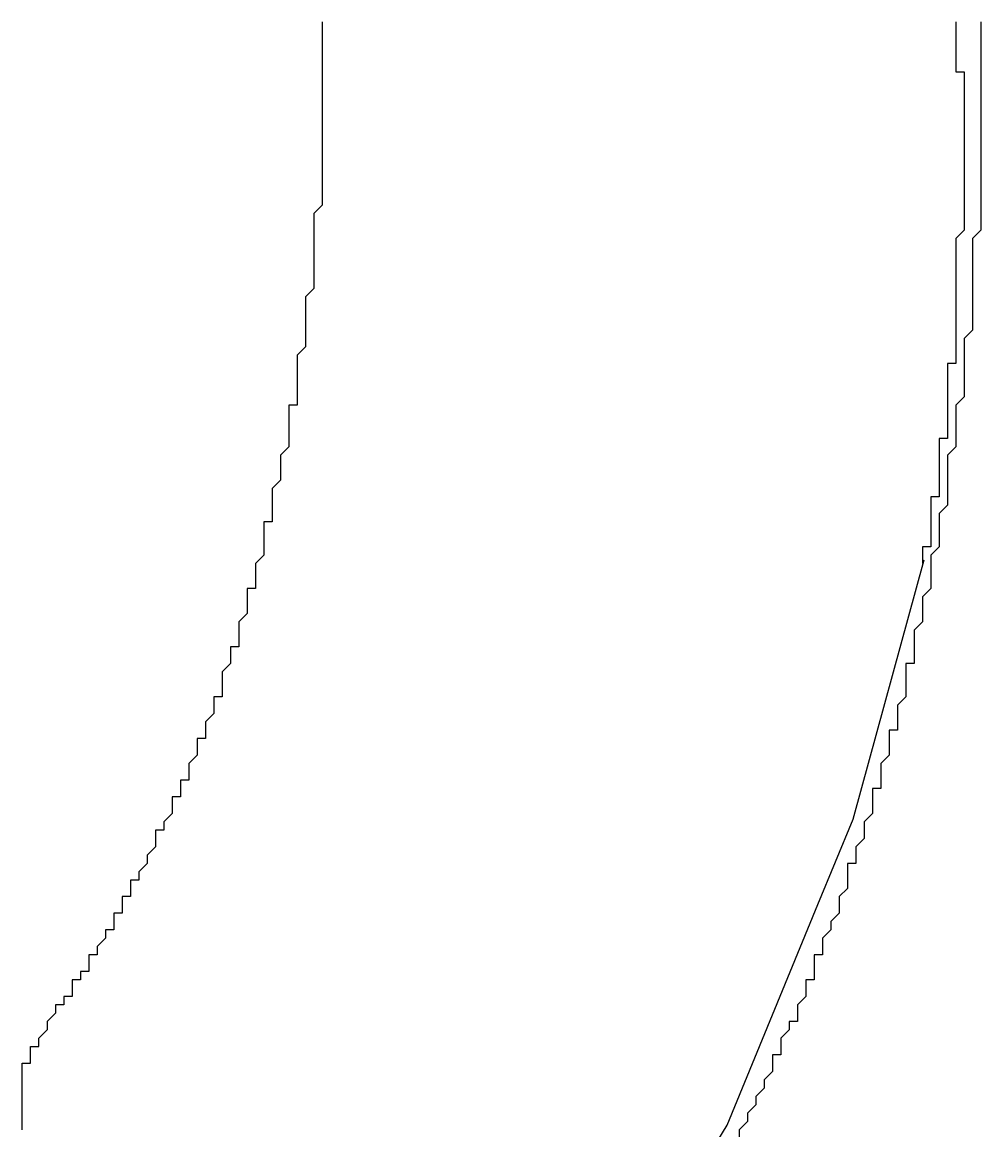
# Model space of a CAD drawing. Header units: inches. Extents: x -233729 to 737493, y -275239 to 196021.
# Drawn here: x 356699.1 to 356814.1, y -221837.7 to -221704.6 of the extents above; entities that cross this region are included whole.
import ezdxf

# ---------------------------------------------------------------- set-up
doc = ezdxf.new("R2010")
doc.units = ezdxf.units.IN
doc.header["$MEASUREMENT"] = 0
doc.layers.add('_FL_FAC_OFFICES', color=252, linetype='Continuous')
doc.layers.add('_FL_FAC_WALLS', color=252, linetype='Continuous')

# ---------------------------------------------------------------- blocks, each defined once
blk = doc.blocks.new('FL_Building')
at = {"layer": '_FL_FAC_OFFICES', "color": 0}
for p, q in [((2243698.89, -306079.81), (2243707.38, -306048.71)), ((2243694.64, -306090.06), (2243698.89, -306079.81)), ((2243683.74, -306116.56), (2243694.64, -306090.06)), ((2243662.12, -306152.22), (2243683.74, -306116.56))]:
    blk.add_line(p, q, dxfattribs=at)
for points in [[(2243711.18, -305984.12, 0), (2243711.18, -305985.12, 0), (2243711.18, -305986.12, 0), (2243711.18, -305986.12, 0), (2243711.18, -305987.12, 0), (2243711.18, -305988.12, 0)], [(2243714.18, -305984.12, 0), (2243714.18, -305985.12, 0), (2243714.18, -305986.12, 0), (2243714.18, -305986.12, 0), (2243714.18, -305987.12, 0), (2243714.18, -305987.12, 0), (2243714.18, -305988.12, 0)], [(2243635.18, -305984.12, 0), (2243635.18, -305985.12, 0), (2243635.18, -305985.12, 0), (2243635.18, -305986.12, 0), (2243635.18, -305986.12, 0), (2243635.18, -305987.12, 0), (2243635.18, -305987.12, 0), (2243635.18, -305988.12, 0)], [(2243635.18, -305988.12, 0), (2243635.18, -305989.12, 0), (2243635.18, -305989.12, 0), (2243635.18, -305990.12, 0), (2243635.18, -305990.12, 0), (2243635.18, -305991.12, 0), (2243635.18, -305991.12, 0), (2243635.18, -305992.12, 0), (2243635.18, -305992.12, 0), (2243635.18, -305993.12, 0), (2243635.18, -305994.12, 0), (2243635.18, -305994.12, 0), (2243635.18, -305995.12, 0), (2243635.18, -305995.12, 0), (2243635.18, -305996.12, 0), (2243635.18, -305996.12, 0), (2243635.18, -305997.12, 0), (2243635.18, -305997.12, 0), (2243635.18, -305998.12, 0), (2243635.18, -305999.12, 0), (2243635.18, -305999.12, 0), (2243635.18, -306000.12, 0), (2243635.18, -306000.12, 0), (2243635.18, -306001.12, 0), (2243635.18, -306001.12, 0), (2243635.18, -306002.12, 0), (2243635.18, -306002.12, 0), (2243635.18, -306003.12, 0), (2243635.18, -306004.12, 0), (2243635.18, -306004.12, 0), (2243635.18, -306005.12, 0), (2243635.18, -306005.12, 0), (2243635.18, -306006.12, 0), (2243635.18, -306006.12, 0), (2243634.18, -306007.12, 0), (2243634.18, -306007.12, 0), (2243634.18, -306008.12, 0), (2243634.18, -306009.12, 0), (2243634.18, -306009.12, 0), (2243634.18, -306010.12, 0), (2243634.18, -306010.12, 0), (2243634.18, -306011.12, 0), (2243634.18, -306011.12, 0), (2243634.18, -306012.12, 0), (2243634.18, -306012.12, 0), (2243634.18, -306013.12, 0), (2243634.18, -306014.12, 0), (2243634.18, -306014.12, 0), (2243634.18, -306015.12, 0), (2243634.18, -306015.12, 0), (2243634.18, -306016.12, 0), (2243634.18, -306016.12, 0), (2243633.18, -306017.12, 0), (2243633.18, -306017.12, 0), (2243633.18, -306018.12, 0), (2243633.18, -306018.12, 0), (2243633.18, -306019.12, 0), (2243633.18, -306020.12, 0), (2243633.18, -306020.12, 0), (2243633.18, -306021.12, 0), (2243633.18, -306021.12, 0), (2243633.18, -306022.12, 0), (2243633.18, -306022.12, 0), (2243633.18, -306023.12, 0), (2243633.18, -306023.12, 0), (2243632.18, -306024.12, 0), (2243632.18, -306025.12, 0), (2243632.18, -306025.12, 0), (2243632.18, -306026.12, 0), (2243632.18, -306026.12, 0), (2243632.18, -306027.12, 0), (2243632.18, -306027.12, 0), (2243632.18, -306028.12, 0), (2243632.18, -306028.12, 0), (2243632.18, -306029.12, 0), (2243632.18, -306030.12, 0), (2243631.18, -306030.12, 0), (2243631.18, -306031.12, 0), (2243631.18, -306031.12, 0), (2243631.18, -306032.12, 0), (2243631.18, -306032.12, 0), (2243631.18, -306033.12, 0), (2243631.18, -306033.12, 0), (2243631.18, -306034.12, 0), (2243631.18, -306034.12, 0), (2243631.18, -306035.12, 0), (2243630.18, -306036.12, 0), (2243630.18, -306036.12, 0), (2243630.18, -306037.12, 0), (2243630.18, -306037.12, 0), (2243630.18, -306038.12, 0), (2243630.18, -306038.12, 0), (2243630.18, -306039.12, 0), (2243630.18, -306039.12, 0), (2243629.18, -306040.12, 0), (2243629.18, -306040.12, 0), (2243629.18, -306041.12, 0), (2243629.18, -306042.12, 0), (2243629.18, -306042.12, 0), (2243629.18, -306043.12, 0), (2243629.18, -306043.12, 0), (2243629.18, -306044.12, 0), (2243628.18, -306044.12, 0), (2243628.18, -306045.12, 0), (2243628.18, -306045.12, 0), (2243628.18, -306046.12, 0), (2243628.18, -306046.12, 0), (2243628.18, -306047.12, 0), (2243628.18, -306047.12, 0), (2243628.18, -306048.12, 0), (2243627.18, -306049.12, 0), (2243627.18, -306049.12, 0), (2243627.18, -306050.12, 0), (2243627.18, -306050.12, 0), (2243627.18, -306051.12, 0), (2243627.18, -306051.12, 0), (2243627.18, -306052.12, 0), (2243626.18, -306052.12, 0), (2243626.18, -306053.12, 0), (2243626.18, -306053.12, 0), (2243626.18, -306054.12, 0), (2243626.18, -306054.12, 0), (2243626.18, -306055.12, 0), (2243625.18, -306056.12, 0), (2243625.18, -306056.12, 0), (2243625.18, -306057.12, 0), (2243625.18, -306057.12, 0), (2243625.18, -306058.12, 0), (2243625.18, -306058.12, 0)], [(2243714.18, -305988.12, 0), (2243714.18, -305989.12, 0), (2243714.18, -305989.12, 0), (2243714.18, -305990.12, 0), (2243714.18, -305991.12, 0), (2243714.18, -305992.12, 0), (2243714.18, -305992.12, 0), (2243714.18, -305993.12, 0), (2243714.18, -305994.12, 0), (2243714.18, -305995.12, 0), (2243714.18, -305995.12, 0), (2243714.18, -305996.12, 0), (2243714.18, -305997.12, 0), (2243714.18, -305997.12, 0), (2243714.18, -305998.12, 0), (2243714.18, -305999.12, 0), (2243714.18, -306000.12, 0), (2243714.18, -306000.12, 0), (2243714.18, -306001.12, 0), (2243714.18, -306002.12, 0), (2243714.18, -306003.12, 0), (2243714.18, -306003.12, 0), (2243714.18, -306004.12, 0), (2243714.18, -306005.12, 0), (2243714.18, -306006.12, 0), (2243714.18, -306006.12, 0), (2243714.18, -306007.12, 0), (2243714.18, -306008.12, 0), (2243714.18, -306008.12, 0), (2243714.18, -306009.12, 0), (2243713.18, -306010.12, 0), (2243713.18, -306011.12, 0), (2243713.18, -306011.12, 0), (2243713.18, -306012.12, 0), (2243713.18, -306013.12, 0), (2243713.18, -306014.12, 0), (2243713.18, -306014.12, 0), (2243713.18, -306015.12, 0), (2243713.18, -306016.12, 0), (2243713.18, -306017.12, 0), (2243713.18, -306017.12, 0), (2243713.18, -306018.12, 0), (2243713.18, -306019.12, 0), (2243713.18, -306019.12, 0), (2243713.18, -306020.12, 0), (2243713.18, -306021.12, 0), (2243712.18, -306022.12, 0), (2243712.18, -306022.12, 0), (2243712.18, -306023.12, 0), (2243712.18, -306024.12, 0), (2243712.18, -306025.12, 0), (2243712.18, -306025.12, 0), (2243712.18, -306026.12, 0), (2243712.18, -306027.12, 0), (2243712.18, -306027.12, 0), (2243712.18, -306028.12, 0), (2243712.18, -306029.12, 0), (2243711.18, -306030.12, 0), (2243711.18, -306030.12, 0), (2243711.18, -306031.12, 0), (2243711.18, -306032.12, 0), (2243711.18, -306033.12, 0), (2243711.18, -306033.12, 0), (2243711.18, -306034.12, 0), (2243711.18, -306035.12, 0), (2243711.18, -306035.12, 0), (2243710.18, -306036.12, 0), (2243710.18, -306037.12, 0), (2243710.18, -306038.12, 0), (2243710.18, -306038.12, 0), (2243710.18, -306039.12, 0), (2243710.18, -306040.12, 0), (2243710.18, -306041.12, 0), (2243710.18, -306041.12, 0), (2243710.18, -306042.12, 0), (2243709.18, -306043.12, 0), (2243709.18, -306043.12, 0), (2243709.18, -306044.12, 0), (2243709.18, -306045.12, 0), (2243709.18, -306046.12, 0), (2243709.18, -306046.12, 0), (2243709.18, -306047.12, 0), (2243708.18, -306048.12, 0), (2243708.18, -306049.12, 0), (2243708.18, -306049.12, 0), (2243708.18, -306050.12, 0), (2243708.18, -306051.12, 0), (2243708.18, -306051.12, 0), (2243708.18, -306052.12, 0), (2243707.18, -306053.12, 0), (2243707.18, -306054.12, 0), (2243707.18, -306054.12, 0), (2243707.18, -306055.12, 0), (2243707.18, -306056.12, 0), (2243707.18, -306056.12, 0), (2243706.18, -306057.12, 0), (2243706.18, -306058.12, 0), (2243706.18, -306059.12, 0), (2243706.18, -306059.12, 0), (2243706.18, -306060.12, 0), (2243706.18, -306061.12, 0), (2243705.18, -306061.12, 0), (2243705.18, -306062.12, 0), (2243705.18, -306063.12, 0), (2243705.18, -306064.12, 0), (2243705.18, -306064.12, 0), (2243705.18, -306065.12, 0), (2243704.18, -306066.12, 0), (2243704.18, -306066.12, 0), (2243704.18, -306067.12, 0), (2243704.18, -306068.12, 0), (2243704.18, -306069.12, 0), (2243703.18, -306069.12, 0), (2243703.18, -306070.12, 0), (2243703.18, -306071.12, 0), (2243703.18, -306071.12, 0), (2243703.18, -306072.12, 0), (2243702.18, -306073.12, 0), (2243702.18, -306073.12, 0), (2243702.18, -306074.12, 0), (2243702.18, -306075.12, 0), (2243702.18, -306076.12, 0), (2243701.18, -306076.12, 0), (2243701.18, -306077.12, 0), (2243701.18, -306078.12, 0), (2243701.18, -306078.12, 0), (2243701.18, -306079.12, 0), (2243700.18, -306080.12, 0), (2243700.18, -306081.12, 0)], [(2243714.18, -305988.12, 0), (2243714.18, -305989.12, 0), (2243714.18, -305989.12, 0), (2243714.18, -305990.12, 0), (2243714.18, -305991.12, 0), (2243714.18, -305992.12, 0), (2243714.18, -305992.12, 0), (2243714.18, -305993.12, 0), (2243714.18, -305994.12, 0), (2243714.18, -305995.12, 0), (2243714.18, -305995.12, 0), (2243714.18, -305996.12, 0), (2243714.18, -305997.12, 0), (2243714.18, -305997.12, 0), (2243714.18, -305998.12, 0), (2243714.18, -305999.12, 0), (2243714.18, -306000.12, 0), (2243714.18, -306000.12, 0), (2243714.18, -306001.12, 0), (2243714.18, -306002.12, 0), (2243714.18, -306003.12, 0), (2243714.18, -306003.12, 0), (2243714.18, -306004.12, 0), (2243714.18, -306005.12, 0), (2243714.18, -306006.12, 0), (2243714.18, -306006.12, 0), (2243714.18, -306007.12, 0), (2243714.18, -306008.12, 0), (2243714.18, -306008.12, 0), (2243714.18, -306009.12, 0), (2243713.18, -306010.12, 0), (2243713.18, -306011.12, 0), (2243713.18, -306011.12, 0), (2243713.18, -306012.12, 0), (2243713.18, -306013.12, 0), (2243713.18, -306014.12, 0), (2243713.18, -306014.12, 0), (2243713.18, -306015.12, 0), (2243713.18, -306016.12, 0), (2243713.18, -306017.12, 0), (2243713.18, -306017.12, 0), (2243713.18, -306018.12, 0), (2243713.18, -306019.12, 0), (2243713.18, -306019.12, 0), (2243713.18, -306020.12, 0), (2243713.18, -306021.12, 0), (2243712.18, -306022.12, 0), (2243712.18, -306022.12, 0), (2243712.18, -306023.12, 0), (2243712.18, -306024.12, 0), (2243712.18, -306025.12, 0), (2243712.18, -306025.12, 0), (2243712.18, -306026.12, 0), (2243712.18, -306027.12, 0), (2243712.18, -306027.12, 0), (2243712.18, -306028.12, 0), (2243712.18, -306029.12, 0), (2243711.18, -306030.12, 0), (2243711.18, -306030.12, 0), (2243711.18, -306031.12, 0), (2243711.18, -306032.12, 0), (2243711.18, -306033.12, 0), (2243711.18, -306033.12, 0), (2243711.18, -306034.12, 0), (2243711.18, -306035.12, 0), (2243711.18, -306035.12, 0), (2243710.18, -306036.12, 0), (2243710.18, -306037.12, 0), (2243710.18, -306038.12, 0), (2243710.18, -306038.12, 0), (2243710.18, -306039.12, 0), (2243710.18, -306040.12, 0), (2243710.18, -306041.12, 0), (2243710.18, -306041.12, 0), (2243710.18, -306042.12, 0), (2243709.18, -306043.12, 0), (2243709.18, -306043.12, 0), (2243709.18, -306044.12, 0), (2243709.18, -306045.12, 0), (2243709.18, -306046.12, 0), (2243709.18, -306046.12, 0), (2243709.18, -306047.12, 0), (2243708.18, -306048.12, 0), (2243708.18, -306049.12, 0), (2243708.18, -306049.12, 0), (2243708.18, -306050.12, 0), (2243708.18, -306051.12, 0), (2243708.18, -306051.12, 0), (2243708.18, -306052.12, 0), (2243707.18, -306053.12, 0), (2243707.18, -306054.12, 0), (2243707.18, -306054.12, 0), (2243707.18, -306055.12, 0), (2243707.18, -306056.12, 0), (2243707.18, -306056.12, 0), (2243706.18, -306057.12, 0), (2243706.18, -306058.12, 0), (2243706.18, -306059.12, 0), (2243706.18, -306059.12, 0), (2243706.18, -306060.12, 0), (2243706.18, -306061.12, 0), (2243705.18, -306061.12, 0), (2243705.18, -306062.12, 0), (2243705.18, -306063.12, 0), (2243705.18, -306064.12, 0), (2243705.18, -306064.12, 0), (2243705.18, -306065.12, 0), (2243704.18, -306066.12, 0), (2243704.18, -306066.12, 0), (2243704.18, -306067.12, 0), (2243704.18, -306068.12, 0), (2243704.18, -306069.12, 0), (2243703.18, -306069.12, 0), (2243703.18, -306070.12, 0), (2243703.18, -306071.12, 0), (2243703.18, -306071.12, 0), (2243703.18, -306072.12, 0), (2243702.18, -306073.12, 0), (2243702.18, -306073.12, 0), (2243702.18, -306074.12, 0), (2243702.18, -306075.12, 0), (2243702.18, -306076.12, 0), (2243701.18, -306076.12, 0), (2243701.18, -306077.12, 0), (2243701.18, -306078.12, 0), (2243701.18, -306078.12, 0), (2243701.18, -306079.12, 0), (2243700.18, -306080.12, 0), (2243700.18, -306081.12, 0)], [(2243711.18, -305988.12, 0), (2243711.18, -305988.12, 0), (2243711.18, -305989.12, 0), (2243711.18, -305989.12, 0), (2243711.18, -305990.12, 0), (2243712.18, -305990.12, 0), (2243712.18, -305991.12, 0), (2243712.18, -305991.12, 0), (2243712.18, -305992.12, 0), (2243712.18, -305992.12, 0), (2243712.18, -305993.12, 0), (2243712.18, -305993.12, 0), (2243712.18, -305994.12, 0), (2243712.18, -305994.12, 0), (2243712.18, -305995.12, 0), (2243712.18, -305995.12, 0), (2243712.18, -305996.12, 0), (2243712.18, -305996.12, 0), (2243712.18, -305997.12, 0), (2243712.18, -305997.12, 0), (2243712.18, -305997.12, 0), (2243712.18, -305998.12, 0), (2243712.18, -305998.12, 0), (2243712.18, -305999.12, 0), (2243712.18, -305999.12, 0), (2243712.18, -306000.12, 0), (2243712.18, -306000.12, 0), (2243712.18, -306001.12, 0), (2243712.18, -306001.12, 0), (2243712.18, -306002.12, 0), (2243712.18, -306002.12, 0), (2243712.18, -306003.12, 0), (2243712.18, -306003.12, 0), (2243712.18, -306004.12, 0), (2243712.18, -306004.12, 0), (2243712.18, -306005.12, 0), (2243712.18, -306005.12, 0), (2243712.18, -306006.12, 0), (2243712.18, -306006.12, 0), (2243712.18, -306007.12, 0), (2243712.18, -306007.12, 0), (2243712.18, -306007.12, 0), (2243712.18, -306008.12, 0), (2243712.18, -306008.12, 0), (2243712.18, -306009.12, 0), (2243712.18, -306009.12, 0), (2243711.18, -306010.12, 0), (2243711.18, -306010.12, 0), (2243711.18, -306011.12, 0), (2243711.18, -306011.12, 0), (2243711.18, -306012.12, 0), (2243711.18, -306012.12, 0), (2243711.18, -306013.12, 0), (2243711.18, -306013.12, 0), (2243711.18, -306014.12, 0), (2243711.18, -306014.12, 0), (2243711.18, -306015.12, 0), (2243711.18, -306015.12, 0), (2243711.18, -306016.12, 0), (2243711.18, -306016.12, 0), (2243711.18, -306016.12, 0), (2243711.18, -306017.12, 0), (2243711.18, -306017.12, 0), (2243711.18, -306018.12, 0), (2243711.18, -306018.12, 0), (2243711.18, -306019.12, 0), (2243711.18, -306019.12, 0), (2243711.18, -306020.12, 0), (2243711.18, -306020.12, 0), (2243711.18, -306021.12, 0), (2243711.18, -306021.12, 0), (2243711.18, -306022.12, 0), (2243711.18, -306022.12, 0), (2243711.18, -306023.12, 0), (2243711.18, -306023.12, 0), (2243711.18, -306024.12, 0), (2243711.18, -306024.12, 0), (2243711.18, -306025.12, 0), (2243710.18, -306025.12, 0), (2243710.18, -306026.12, 0), (2243710.18, -306026.12, 0), (2243710.18, -306026.12, 0), (2243710.18, -306027.12, 0), (2243710.18, -306027.12, 0), (2243710.18, -306028.12, 0), (2243710.18, -306028.12, 0), (2243710.18, -306029.12, 0), (2243710.18, -306029.12, 0), (2243710.18, -306030.12, 0), (2243710.18, -306030.12, 0), (2243710.18, -306031.12, 0), (2243710.18, -306031.12, 0), (2243710.18, -306032.12, 0), (2243710.18, -306032.12, 0), (2243710.18, -306033.12, 0), (2243710.18, -306033.12, 0), (2243710.18, -306034.12, 0), (2243709.18, -306034.12, 0), (2243709.18, -306034.12, 0), (2243709.18, -306035.12, 0), (2243709.18, -306035.12, 0), (2243709.18, -306036.12, 0), (2243709.18, -306036.12, 0), (2243709.18, -306037.12, 0), (2243709.18, -306037.12, 0), (2243709.18, -306038.12, 0), (2243709.18, -306038.12, 0), (2243709.18, -306039.12, 0), (2243709.18, -306039.12, 0), (2243709.18, -306040.12, 0), (2243709.18, -306040.12, 0), (2243709.18, -306041.12, 0), (2243708.18, -306041.12, 0), (2243708.18, -306042.12, 0), (2243708.18, -306042.12, 0), (2243708.18, -306042.12, 0), (2243708.18, -306043.12, 0), (2243708.18, -306043.12, 0), (2243708.18, -306044.12, 0), (2243708.18, -306044.12, 0), (2243708.18, -306045.12, 0), (2243708.18, -306045.12, 0), (2243708.18, -306046.12, 0), (2243708.18, -306046.12, 0), (2243708.18, -306047.12, 0), (2243707.18, -306047.12, 0), (2243707.18, -306048.12, 0), (2243707.18, -306048.12, 0), (2243707.18, -306049.12, 0)], [(2243625.18, -306058.12, 0), (2243625.18, -306059.12, 0), (2243624.18, -306059.12, 0), (2243624.18, -306059.12, 0), (2243624.18, -306060.12, 0), (2243624.18, -306060.12, 0), (2243624.18, -306061.12, 0), (2243624.18, -306061.12, 0), (2243624.18, -306061.12, 0), (2243623.18, -306062.12, 0), (2243623.18, -306062.12, 0), (2243623.18, -306063.12, 0), (2243623.18, -306063.12, 0), (2243623.18, -306063.12, 0), (2243623.18, -306064.12, 0), (2243623.18, -306064.12, 0), (2243623.18, -306065.12, 0), (2243622.18, -306065.12, 0), (2243622.18, -306065.12, 0), (2243622.18, -306066.12, 0), (2243622.18, -306066.12, 0), (2243622.18, -306066.12, 0), (2243622.18, -306067.12, 0), (2243622.18, -306067.12, 0), (2243621.18, -306068.12, 0), (2243621.18, -306068.12, 0), (2243621.18, -306068.12, 0), (2243621.18, -306069.12, 0), (2243621.18, -306069.12, 0), (2243621.18, -306070.12, 0), (2243620.18, -306070.12, 0), (2243620.18, -306070.12, 0), (2243620.18, -306071.12, 0), (2243620.18, -306071.12, 0), (2243620.18, -306072.12, 0), (2243620.18, -306072.12, 0), (2243620.18, -306072.12, 0), (2243619.18, -306073.12, 0), (2243619.18, -306073.12, 0), (2243619.18, -306073.12, 0), (2243619.18, -306074.12, 0), (2243619.18, -306074.12, 0), (2243619.18, -306075.12, 0), (2243618.18, -306075.12, 0), (2243618.18, -306075.12, 0), (2243618.18, -306076.12, 0), (2243618.18, -306076.12, 0), (2243618.18, -306077.12, 0), (2243618.18, -306077.12, 0), (2243617.18, -306077.12, 0), (2243617.18, -306078.12, 0), (2243617.18, -306078.12, 0), (2243617.18, -306078.12, 0), (2243617.18, -306079.12, 0), (2243617.18, -306079.12, 0), (2243616.18, -306080.12, 0), (2243616.18, -306080.12, 0), (2243616.18, -306080.12, 0), (2243616.18, -306081.12, 0), (2243616.18, -306081.12, 0), (2243615.18, -306081.12, 0), (2243615.18, -306082.12, 0), (2243615.18, -306082.12, 0), (2243615.18, -306083.12, 0), (2243615.18, -306083.12, 0), (2243615.18, -306083.12, 0), (2243614.18, -306084.12, 0), (2243614.18, -306084.12, 0), (2243614.18, -306084.12, 0), (2243614.18, -306085.12, 0), (2243614.18, -306085.12, 0), (2243613.18, -306086.12, 0), (2243613.18, -306086.12, 0), (2243613.18, -306086.12, 0), (2243613.18, -306087.12, 0), (2243613.18, -306087.12, 0), (2243612.18, -306087.12, 0), (2243612.18, -306088.12, 0), (2243612.18, -306088.12, 0), (2243612.18, -306089.12, 0), (2243612.18, -306089.12, 0), (2243611.18, -306089.12, 0), (2243611.18, -306090.12, 0), (2243611.18, -306090.12, 0), (2243611.18, -306090.12, 0), (2243611.18, -306091.12, 0), (2243610.18, -306091.12, 0), (2243610.18, -306091.12, 0), (2243610.18, -306092.12, 0), (2243610.18, -306092.12, 0), (2243610.18, -306093.12, 0), (2243609.18, -306093.12, 0), (2243609.18, -306093.12, 0), (2243609.18, -306094.12, 0), (2243609.18, -306094.12, 0), (2243609.18, -306094.12, 0), (2243608.18, -306095.12, 0), (2243608.18, -306095.12, 0), (2243608.18, -306095.12, 0), (2243608.18, -306096.12, 0), (2243607.18, -306096.12, 0), (2243607.18, -306096.12, 0), (2243607.18, -306097.12, 0), (2243607.18, -306097.12, 0), (2243607.18, -306098.12, 0), (2243606.18, -306098.12, 0), (2243606.18, -306098.12, 0), (2243606.18, -306099.12, 0), (2243606.18, -306099.12, 0), (2243605.18, -306099.12, 0), (2243605.18, -306100.12, 0), (2243605.18, -306100.12, 0), (2243605.18, -306100.12, 0), (2243605.18, -306101.12, 0), (2243604.18, -306101.12, 0), (2243604.18, -306101.12, 0), (2243604.18, -306102.12, 0), (2243604.18, -306102.12, 0), (2243603.18, -306102.12, 0), (2243603.18, -306103.12, 0), (2243603.18, -306103.12, 0), (2243603.18, -306103.12, 0), (2243602.18, -306104.12, 0), (2243602.18, -306104.12, 0), (2243602.18, -306104.12, 0), (2243602.18, -306105.12, 0), (2243602.18, -306105.12, 0), (2243601.18, -306106.12, 0), (2243601.18, -306106.12, 0)], [(2243700.18, -306081.12, 0), (2243700.18, -306081.12, 0), (2243700.18, -306082.12, 0), (2243700.18, -306082.12, 0), (2243699.18, -306083.12, 0), (2243699.18, -306084.12, 0), (2243699.18, -306084.12, 0), (2243699.18, -306085.12, 0), (2243698.18, -306085.12, 0), (2243698.18, -306086.12, 0), (2243698.18, -306087.12, 0), (2243698.18, -306087.12, 0), (2243698.18, -306088.12, 0), (2243697.18, -306089.12, 0), (2243697.18, -306089.12, 0), (2243697.18, -306090.12, 0), (2243697.18, -306090.12, 0), (2243697.18, -306091.12, 0), (2243696.18, -306092.12, 0), (2243696.18, -306092.12, 0), (2243696.18, -306093.12, 0), (2243696.18, -306093.12, 0), (2243695.18, -306094.12, 0), (2243695.18, -306095.12, 0), (2243695.18, -306095.12, 0), (2243695.18, -306096.12, 0), (2243694.18, -306096.12, 0), (2243694.18, -306097.12, 0), (2243694.18, -306098.12, 0), (2243694.18, -306098.12, 0), (2243694.18, -306099.12, 0), (2243693.18, -306099.12, 0), (2243693.18, -306100.12, 0), (2243693.18, -306101.12, 0), (2243693.18, -306101.12, 0), (2243692.18, -306102.12, 0), (2243692.18, -306102.12, 0), (2243692.18, -306103.12, 0), (2243692.18, -306104.12, 0), (2243691.18, -306104.12, 0), (2243691.18, -306105.12, 0), (2243691.18, -306105.12, 0), (2243690.18, -306106.12, 0), (2243690.18, -306107.12, 0), (2243690.18, -306107.12, 0), (2243690.18, -306108.12, 0), (2243689.18, -306108.12, 0), (2243689.18, -306109.12, 0), (2243689.18, -306110.12, 0), (2243689.18, -306110.12, 0), (2243688.18, -306111.12, 0), (2243688.18, -306111.12, 0), (2243688.18, -306112.12, 0), (2243687.18, -306113.12, 0), (2243687.18, -306113.12, 0), (2243687.18, -306114.12, 0), (2243687.18, -306114.12, 0), (2243686.18, -306115.12, 0), (2243686.18, -306115.12, 0), (2243686.18, -306116.12, 0), (2243685.18, -306117.12, 0), (2243685.18, -306117.12, 0), (2243685.18, -306118.12, 0)], [(2243700.18, -306081.12, 0), (2243700.18, -306081.12, 0), (2243700.18, -306082.12, 0), (2243700.18, -306082.12, 0), (2243699.18, -306083.12, 0), (2243699.18, -306084.12, 0), (2243699.18, -306084.12, 0), (2243699.18, -306085.12, 0), (2243698.18, -306085.12, 0), (2243698.18, -306086.12, 0), (2243698.18, -306087.12, 0), (2243698.18, -306087.12, 0), (2243698.18, -306088.12, 0), (2243697.18, -306089.12, 0), (2243697.18, -306089.12, 0), (2243697.18, -306090.12, 0), (2243697.18, -306090.12, 0), (2243697.18, -306091.12, 0), (2243696.18, -306092.12, 0), (2243696.18, -306092.12, 0), (2243696.18, -306093.12, 0), (2243696.18, -306093.12, 0), (2243695.18, -306094.12, 0), (2243695.18, -306095.12, 0), (2243695.18, -306095.12, 0), (2243695.18, -306096.12, 0), (2243694.18, -306096.12, 0), (2243694.18, -306097.12, 0), (2243694.18, -306098.12, 0), (2243694.18, -306098.12, 0), (2243694.18, -306099.12, 0), (2243693.18, -306099.12, 0), (2243693.18, -306100.12, 0), (2243693.18, -306101.12, 0), (2243693.18, -306101.12, 0), (2243692.18, -306102.12, 0), (2243692.18, -306102.12, 0), (2243692.18, -306103.12, 0), (2243692.18, -306104.12, 0), (2243691.18, -306104.12, 0), (2243691.18, -306105.12, 0), (2243691.18, -306105.12, 0), (2243690.18, -306106.12, 0), (2243690.18, -306107.12, 0), (2243690.18, -306107.12, 0), (2243690.18, -306108.12, 0), (2243689.18, -306108.12, 0), (2243689.18, -306109.12, 0), (2243689.18, -306110.12, 0), (2243689.18, -306110.12, 0), (2243688.18, -306111.12, 0), (2243688.18, -306111.12, 0), (2243688.18, -306112.12, 0), (2243687.18, -306113.12, 0), (2243687.18, -306113.12, 0), (2243687.18, -306114.12, 0), (2243687.18, -306114.12, 0), (2243686.18, -306115.12, 0), (2243686.18, -306115.12, 0), (2243686.18, -306116.12, 0), (2243685.18, -306117.12, 0), (2243685.18, -306117.12, 0), (2243685.18, -306118.12, 0)], [(2243599.18, -306117.12, 0), (2243599.18, -306117.12, 0), (2243599.18, -306117.12, 0), (2243599.18, -306117.12, 0), (2243599.18, -306117.12, 0), (2243599.18, -306117.12, 0), (2243599.18, -306117.12, 0), (2243599.18, -306117.12, 0), (2243599.18, -306116.12, 0), (2243599.18, -306116.12, 0), (2243599.18, -306116.12, 0), (2243599.18, -306116.12, 0), (2243599.18, -306116.12, 0), (2243599.18, -306116.12, 0), (2243599.18, -306116.12, 0), (2243599.18, -306116.12, 0), (2243599.18, -306116.12, 0), (2243599.18, -306116.12, 0), (2243599.18, -306116.12, 0), (2243599.18, -306116.12, 0), (2243599.18, -306115.12, 0), (2243599.18, -306115.12, 0), (2243599.18, -306115.12, 0), (2243599.18, -306115.12, 0), (2243599.18, -306115.12, 0), (2243599.18, -306115.12, 0), (2243599.18, -306115.12, 0), (2243599.18, -306115.12, 0), (2243599.18, -306115.12, 0), (2243599.18, -306115.12, 0), (2243599.18, -306114.12, 0), (2243599.18, -306114.12, 0), (2243599.18, -306114.12, 0), (2243599.18, -306114.12, 0), (2243599.18, -306114.12, 0), (2243599.18, -306114.12, 0), (2243599.18, -306114.12, 0), (2243599.18, -306114.12, 0), (2243599.18, -306114.12, 0), (2243599.18, -306114.12, 0), (2243599.18, -306114.12, 0), (2243599.18, -306113.12, 0), (2243599.18, -306113.12, 0), (2243599.18, -306113.12, 0), (2243599.18, -306113.12, 0), (2243599.18, -306113.12, 0), (2243599.18, -306113.12, 0), (2243599.18, -306113.12, 0), (2243599.18, -306113.12, 0), (2243599.18, -306113.12, 0), (2243599.18, -306113.12, 0), (2243599.18, -306113.12, 0), (2243599.18, -306112.12, 0), (2243599.18, -306112.12, 0), (2243599.18, -306112.12, 0), (2243599.18, -306112.12, 0), (2243599.18, -306112.12, 0), (2243599.18, -306112.12, 0), (2243599.18, -306112.12, 0), (2243599.18, -306112.12, 0), (2243599.18, -306112.12, 0), (2243599.18, -306112.12, 0), (2243599.18, -306112.12, 0), (2243599.18, -306111.12, 0), (2243599.18, -306111.12, 0), (2243599.18, -306111.12, 0), (2243599.18, -306111.12, 0), (2243599.18, -306111.12, 0), (2243599.18, -306111.12, 0), (2243599.18, -306111.12, 0), (2243599.18, -306111.12, 0), (2243599.18, -306111.12, 0), (2243599.18, -306111.12, 0), (2243599.18, -306111.12, 0), (2243599.18, -306110.12, 0), (2243599.18, -306110.12, 0), (2243599.18, -306110.12, 0), (2243599.18, -306110.12, 0), (2243599.18, -306110.12, 0), (2243599.18, -306110.12, 0), (2243599.18, -306110.12, 0), (2243599.18, -306110.12, 0), (2243599.18, -306110.12, 0), (2243599.18, -306110.12, 0), (2243599.18, -306110.12, 0), (2243599.18, -306109.12, 0), (2243599.18, -306109.12, 0), (2243599.18, -306109.12, 0), (2243599.18, -306109.12, 0), (2243599.18, -306109.12, 0), (2243599.18, -306109.12, 0), (2243599.18, -306109.12, 0), (2243599.18, -306109.12, 0), (2243600.18, -306109.12, 0), (2243600.18, -306109.12, 0), (2243600.18, -306109.12, 0), (2243600.18, -306108.12, 0), (2243600.18, -306108.12, 0), (2243600.18, -306108.12, 0), (2243600.18, -306108.12, 0), (2243600.18, -306108.12, 0), (2243600.18, -306108.12, 0), (2243600.18, -306108.12, 0), (2243600.18, -306108.12, 0), (2243600.18, -306108.12, 0), (2243600.18, -306108.12, 0), (2243600.18, -306108.12, 0), (2243600.18, -306108.12, 0), (2243600.18, -306107.12, 0), (2243600.18, -306107.12, 0), (2243600.18, -306107.12, 0), (2243600.18, -306107.12, 0), (2243600.18, -306107.12, 0), (2243600.18, -306107.12, 0), (2243600.18, -306107.12, 0), (2243600.18, -306107.12, 0), (2243600.18, -306107.12, 0), (2243600.18, -306107.12, 0), (2243601.18, -306107.12, 0), (2243601.18, -306107.12, 0), (2243601.18, -306106.12, 0), (2243601.18, -306106.12, 0), (2243601.18, -306106.12, 0), (2243601.18, -306106.12, 0), (2243601.18, -306106.12, 0), (2243601.18, -306106.12, 0), (2243601.18, -306106.12, 0), (2243601.18, -306106.12, 0), (2243601.18, -306106.12, 0)], [(2243599.18, -306117.12, 0), (2243599.18, -306117.12, 0), (2243599.18, -306117.12, 0), (2243599.18, -306117.12, 0), (2243599.18, -306117.12, 0), (2243599.18, -306117.12, 0), (2243599.18, -306117.12, 0), (2243599.18, -306117.12, 0), (2243599.18, -306116.12, 0), (2243599.18, -306116.12, 0), (2243599.18, -306116.12, 0), (2243599.18, -306116.12, 0), (2243599.18, -306116.12, 0), (2243599.18, -306116.12, 0), (2243599.18, -306116.12, 0), (2243599.18, -306116.12, 0), (2243599.18, -306116.12, 0), (2243599.18, -306116.12, 0), (2243599.18, -306116.12, 0), (2243599.18, -306116.12, 0), (2243599.18, -306115.12, 0), (2243599.18, -306115.12, 0), (2243599.18, -306115.12, 0), (2243599.18, -306115.12, 0), (2243599.18, -306115.12, 0), (2243599.18, -306115.12, 0), (2243599.18, -306115.12, 0), (2243599.18, -306115.12, 0), (2243599.18, -306115.12, 0), (2243599.18, -306115.12, 0), (2243599.18, -306114.12, 0), (2243599.18, -306114.12, 0), (2243599.18, -306114.12, 0), (2243599.18, -306114.12, 0), (2243599.18, -306114.12, 0), (2243599.18, -306114.12, 0), (2243599.18, -306114.12, 0), (2243599.18, -306114.12, 0), (2243599.18, -306114.12, 0), (2243599.18, -306114.12, 0), (2243599.18, -306114.12, 0), (2243599.18, -306113.12, 0), (2243599.18, -306113.12, 0), (2243599.18, -306113.12, 0), (2243599.18, -306113.12, 0), (2243599.18, -306113.12, 0), (2243599.18, -306113.12, 0), (2243599.18, -306113.12, 0), (2243599.18, -306113.12, 0), (2243599.18, -306113.12, 0), (2243599.18, -306113.12, 0), (2243599.18, -306113.12, 0), (2243599.18, -306112.12, 0), (2243599.18, -306112.12, 0), (2243599.18, -306112.12, 0), (2243599.18, -306112.12, 0), (2243599.18, -306112.12, 0), (2243599.18, -306112.12, 0), (2243599.18, -306112.12, 0), (2243599.18, -306112.12, 0), (2243599.18, -306112.12, 0), (2243599.18, -306112.12, 0), (2243599.18, -306112.12, 0), (2243599.18, -306111.12, 0), (2243599.18, -306111.12, 0), (2243599.18, -306111.12, 0), (2243599.18, -306111.12, 0), (2243599.18, -306111.12, 0), (2243599.18, -306111.12, 0), (2243599.18, -306111.12, 0), (2243599.18, -306111.12, 0), (2243599.18, -306111.12, 0), (2243599.18, -306111.12, 0), (2243599.18, -306111.12, 0), (2243599.18, -306110.12, 0), (2243599.18, -306110.12, 0), (2243599.18, -306110.12, 0), (2243599.18, -306110.12, 0), (2243599.18, -306110.12, 0), (2243599.18, -306110.12, 0), (2243599.18, -306110.12, 0), (2243599.18, -306110.12, 0), (2243599.18, -306110.12, 0), (2243599.18, -306110.12, 0), (2243599.18, -306110.12, 0), (2243599.18, -306109.12, 0), (2243599.18, -306109.12, 0), (2243599.18, -306109.12, 0), (2243599.18, -306109.12, 0), (2243599.18, -306109.12, 0), (2243599.18, -306109.12, 0), (2243599.18, -306109.12, 0), (2243599.18, -306109.12, 0), (2243600.18, -306109.12, 0), (2243600.18, -306109.12, 0), (2243600.18, -306109.12, 0), (2243600.18, -306108.12, 0), (2243600.18, -306108.12, 0), (2243600.18, -306108.12, 0), (2243600.18, -306108.12, 0), (2243600.18, -306108.12, 0), (2243600.18, -306108.12, 0), (2243600.18, -306108.12, 0), (2243600.18, -306108.12, 0), (2243600.18, -306108.12, 0), (2243600.18, -306108.12, 0), (2243600.18, -306108.12, 0), (2243600.18, -306108.12, 0), (2243600.18, -306107.12, 0), (2243600.18, -306107.12, 0), (2243600.18, -306107.12, 0), (2243600.18, -306107.12, 0), (2243600.18, -306107.12, 0), (2243600.18, -306107.12, 0), (2243600.18, -306107.12, 0), (2243600.18, -306107.12, 0), (2243600.18, -306107.12, 0), (2243600.18, -306107.12, 0), (2243601.18, -306107.12, 0), (2243601.18, -306107.12, 0), (2243601.18, -306106.12, 0), (2243601.18, -306106.12, 0), (2243601.18, -306106.12, 0), (2243601.18, -306106.12, 0), (2243601.18, -306106.12, 0), (2243601.18, -306106.12, 0), (2243601.18, -306106.12, 0), (2243601.18, -306106.12, 0), (2243601.18, -306106.12, 0)]]:
    blk.add_polyline3d(points, dxfattribs=at)
blk = doc.blocks.new('A$C667968a6')
at = {"layer": '_FL_FAC_WALLS', "linetype": 'Continuous', "lineweight": -3}
blk.add_blockref('FL_Building', (-2249813.75, 156686.16), dxfattribs=at)

msp = doc.modelspace()

# ---------------------------------------------------------------- block references
msp.add_blockref('A$C667968a6', (362913.6874, -72406.61113, -162219.4368))

doc.saveas('drawing.dxf')
